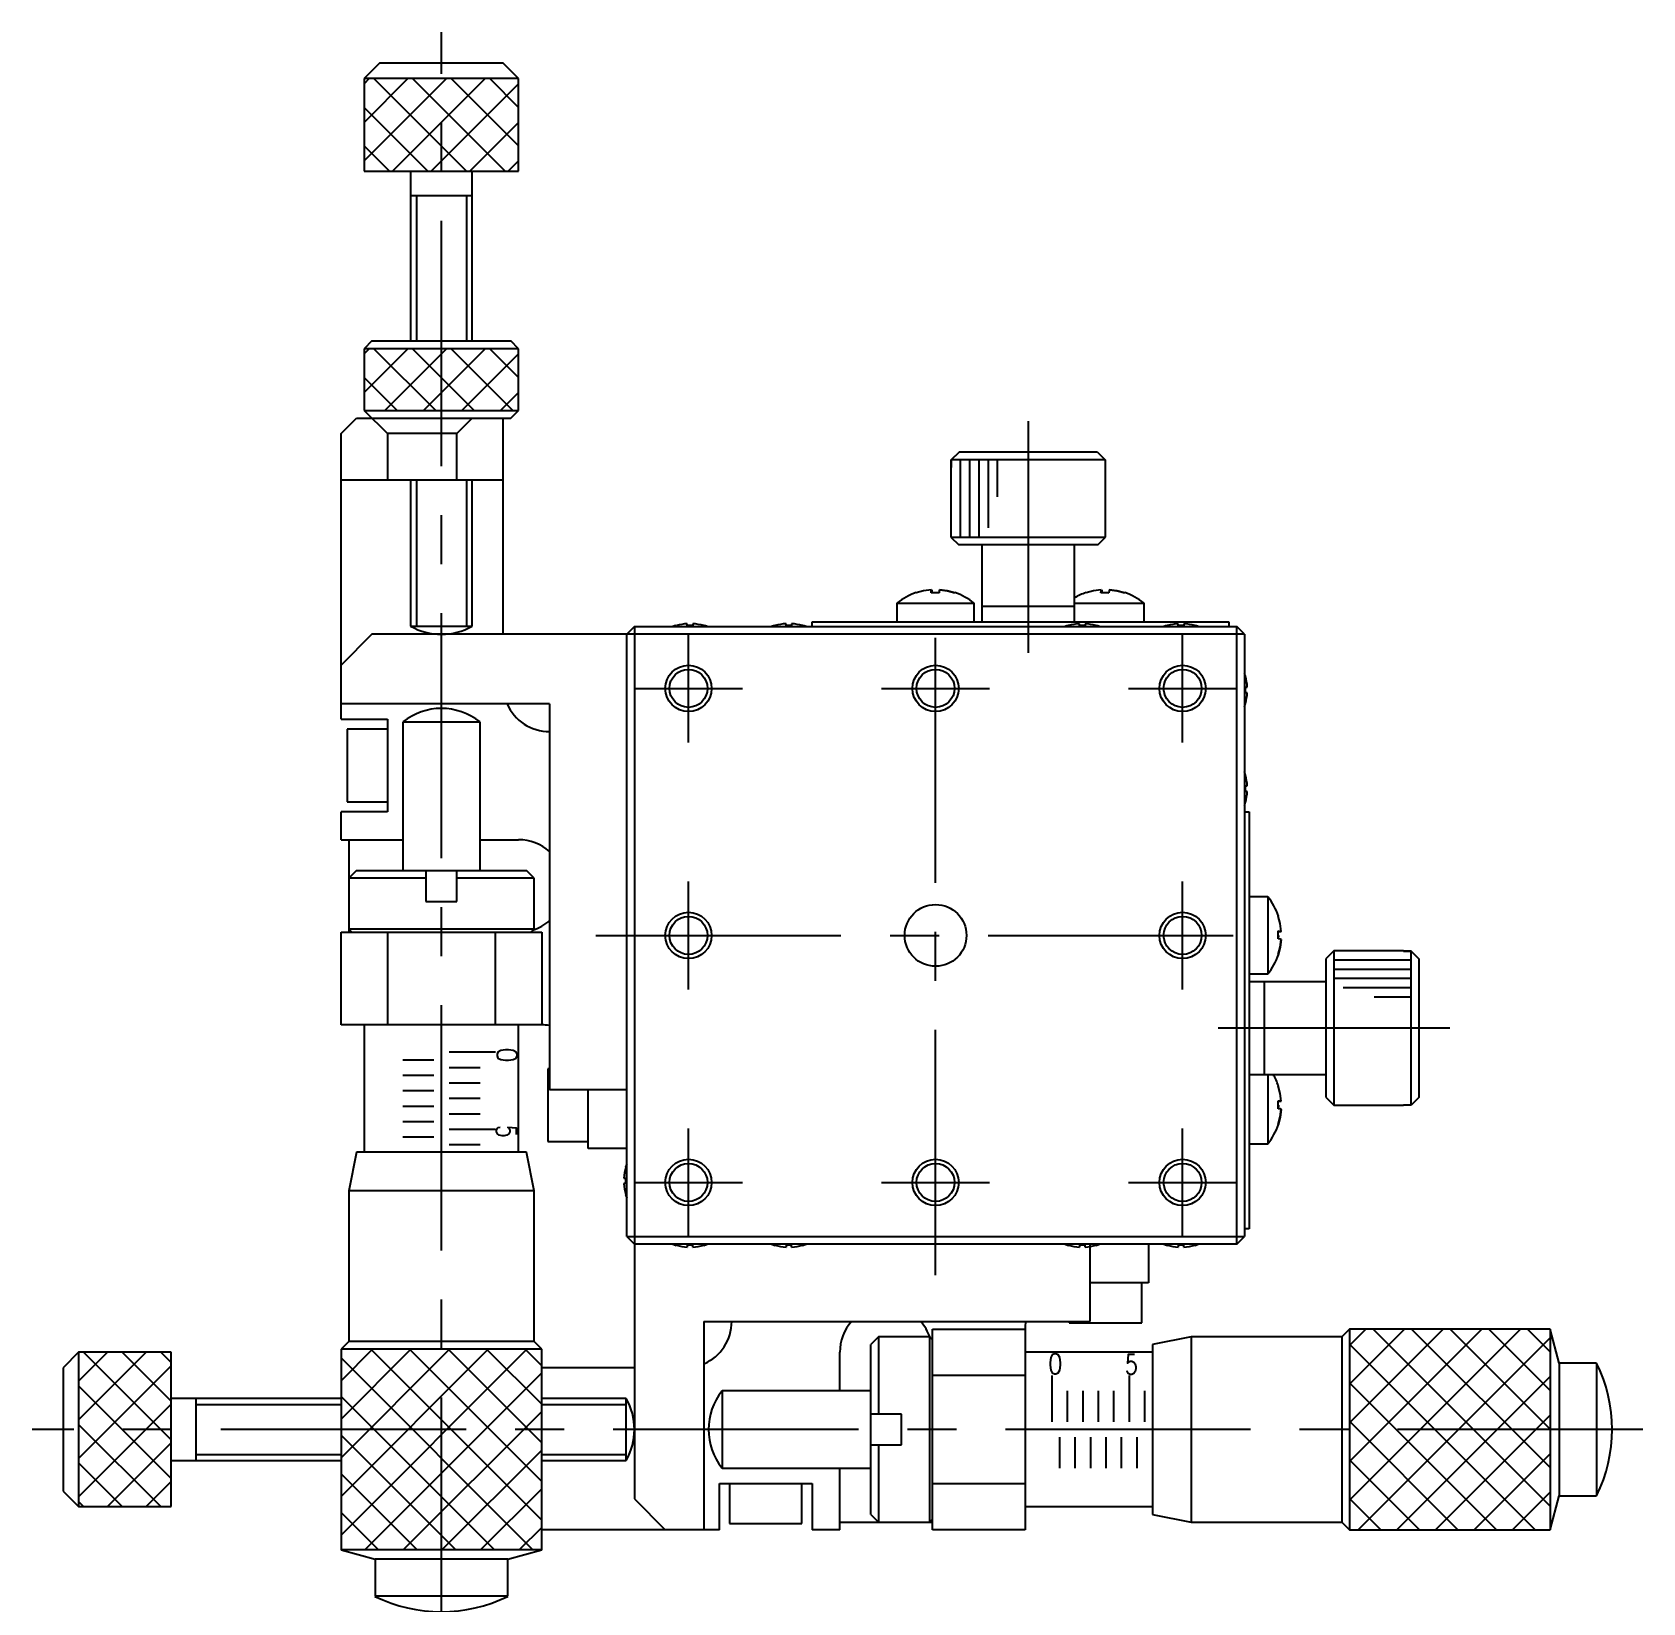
# Model space of a CAD drawing. Extents: x 0 to 376, y -8 to 233.
# Drawn here: x 63.8 to 168.2, y 72.6 to 174.4 of the extents above; entities that cross this region are included whole.
import ezdxf

# ---------------------------------------------------------------- set-up
doc = ezdxf.new("R2010")
doc.units = 0
doc.header["$LTSCALE"] = 0.5
doc.linetypes.add('CENTER', pattern=[50.8, 31.75, -6.35, 6.35, -6.35])
for name, color, linetype in [('MSM_CENTER', 1, 'CENTER'), ('MSM_CONTINUOUS', 7, 'CONTINUOUS'), ('MSM_NARROW', 5, 'CONTINUOUS')]:
    doc.layers.add(name, color=color, linetype=linetype)
doc.styles.get("Standard").update_dxf_attribs({"font": 'txt.shx', "height": 3, "bigfont": 'bigfont.shx'})

msp = doc.modelspace()

# ---------------------------------------------------------------- linework, layer by layer
at = {"layer": 'MSM_CENTER'}
for p, q in [((90.35, 70.06), (90.35, 174.36)), ((128.35, 149.16), (128.35, 134.16)), ((122.35, 93.86), (122.35, 137.86)), ((106.35, 128.36), (106.35, 135.36)), ((138.35, 128.36), (138.35, 135.36)), ((102.85, 131.86), (109.85, 131.86)), ((118.85, 131.86), (125.85, 131.86)), ((134.85, 131.86), (141.85, 131.86)), ((106.35, 112.36), (106.35, 119.36)), ((138.35, 112.36), (138.35, 119.36)), ((100.35, 115.86), (144.35, 115.86)), ((155.65, 109.86), (140.65, 109.86)), ((106.35, 96.36), (106.35, 103.36)), ((138.35, 96.36), (138.35, 103.36)), ((102.85, 99.86), (109.85, 99.86)), ((118.85, 99.86), (125.85, 99.86)), ((134.85, 99.86), (141.85, 99.86)), ((168.15, 83.86), (63.85, 83.86))]:
    msp.add_line(p, q, dxfattribs=at)
at = {"layer": 'MSM_CONTINUOUS'}
for p, q in [((86.35, 172.36), (85.35, 171.36)), ((94.35, 172.36), (86.35, 172.36)), ((95.35, 171.36), (94.35, 172.36)), ((85.35, 171.36), (85.35, 165.36)), ((95.35, 171.36), (85.35, 171.36)), ((95.35, 165.36), (95.35, 171.36)), ((85.35, 165.36), (95.35, 165.36)), ((88.35, 165.36), (88.35, 154.36)), ((92.35, 154.36), (92.35, 165.36)), ((92.35, 163.76), (88.35, 163.76)), ((85.85, 154.36), (85.35, 153.86)), ((85.35, 153.86), (85.35, 149.86)), ((95.35, 153.86), (85.35, 153.86)), ((85.85, 154.36), (94.85, 154.36)), ((95.35, 153.86), (94.85, 154.36)), ((95.35, 149.86), (95.35, 153.86)), ((83.85, 148.36), (84.85, 149.36)), ((84.85, 149.36), (94.85, 149.36)), ((85.35, 149.86), (95.35, 149.86)), ((85.35, 149.86), (86.85, 148.36)), ((91.35, 148.36), (92.35, 149.36)), ((94.35, 135.36), (94.35, 149.36)), ((94.85, 149.36), (95.35, 149.86)), ((83.85, 129.86), (83.85, 148.36)), ((91.35, 148.36), (86.85, 148.36)), ((86.85, 148.36), (86.85, 145.36)), ((91.35, 145.36), (91.35, 148.36)), ((123.87, 147.16), (123.36, 146.66)), ((123.37, 146.66), (123.87, 147.16)), ((132.83, 147.16), (123.87, 147.16)), ((132.83, 147.16), (133.34, 146.66)), ((123.35, 146.16), (123.35, 141.66)), ((123.35, 146.16), (123.37, 146.16)), ((123.36, 146.66), (123.36, 146.16)), ((133.34, 146.66), (123.37, 146.66)), ((123.37, 146.16), (123.37, 146.66)), ((133.34, 146.66), (133.34, 146.16)), ((133.34, 146.16), (133.35, 146.16)), ((133.35, 141.66), (133.35, 146.16)), ((83.85, 145.36), (94.35, 145.36)), ((88.35, 145.36), (88.35, 135.89)), ((92.35, 135.89), (92.35, 145.36)), ((123.35, 141.66), (133.35, 141.66)), ((123.35, 141.66), (123.85, 141.16)), ((132.85, 141.16), (123.85, 141.16)), ((125.35, 141.16), (125.35, 136.16)), ((131.35, 136.16), (131.35, 141.16)), ((132.85, 141.16), (133.35, 141.66)), ((121.58, 138.18), (121.1, 138.05)), ((121.1, 138.06), (121.11, 138.05)), ((121.1, 138.05), (121.1, 138.06)), ((122.08, 138.24), (121.58, 138.18)), ((122.06, 138.05), (122.07, 138.18)), ((122.58, 138.05), (122.06, 138.05)), ((122.07, 138.18), (122.08, 138.24)), ((122.08, 138.24), (122.08, 138.05)), ((122.1, 138.24), (122.1, 138.05)), ((122.1, 138.24), (122.11, 138.18)), ((122.11, 138.18), (122.12, 138.05)), ((122.35, 138.06), (122.58, 138.05)), ((122.59, 138.18), (122.58, 138.05)), ((122.6, 138.24), (122.59, 138.18)), ((123.1, 138.18), (122.6, 138.24)), ((122.62, 138.24), (122.62, 138.24)), ((122.62, 138.24), (123.12, 138.18)), ((123.59, 138.05), (123.1, 138.18)), ((123.12, 138.18), (123.6, 138.05)), ((123.6, 138.06), (123.59, 138.05)), ((132.58, 138.18), (132.1, 138.05)), ((133.08, 138.24), (132.58, 138.18)), ((133.06, 138.05), (133.07, 138.18)), ((133.58, 138.05), (133.06, 138.05)), ((133.07, 138.18), (133.08, 138.24)), ((133.08, 138.24), (133.08, 138.05)), ((133.1, 138.24), (133.1, 138.05)), ((133.1, 138.24), (133.11, 138.18)), ((133.11, 138.18), (133.12, 138.05)), ((133.35, 138.06), (133.58, 138.05)), ((133.59, 138.18), (133.58, 138.05)), ((133.6, 138.24), (133.59, 138.18)), ((134.1, 138.18), (133.6, 138.24)), ((133.62, 138.24), (133.62, 138.24)), ((133.62, 138.24), (134.12, 138.18)), ((134.59, 138.05), (134.1, 138.18)), ((134.12, 138.18), (134.6, 138.05)), ((134.6, 138.06), (134.59, 138.05)), ((119.85, 137.38), (124.85, 137.38)), ((119.85, 137.38), (119.85, 136.16)), ((124.85, 136.16), (124.85, 137.38)), ((131.35, 137.16), (125.35, 137.16)), ((131.35, 137.38), (135.85, 137.38)), ((135.85, 136.16), (135.85, 137.38)), ((88.35, 135.89), (92.35, 135.89)), ((102.85, 135.86), (102.35, 135.36)), ((102.85, 135.86), (102.85, 79.36)), ((102.85, 135.86), (141.85, 135.86)), ((105.56, 135.93), (105.56, 135.93)), ((106.27, 135.93), (106.27, 136.05)), ((106.63, 135.93), (106.27, 135.93)), ((106.63, 136.05), (106.63, 135.93)), ((107.34, 135.93), (107.34, 135.93)), ((111.96, 135.93), (111.96, 135.93)), ((112.67, 135.93), (112.67, 136.05)), ((113.03, 135.93), (112.67, 135.93)), ((113.03, 136.05), (113.03, 135.93)), ((113.74, 135.93), (113.74, 135.93)), ((114.35, 136.16), (141.35, 136.16)), ((114.35, 135.86), (114.35, 136.16)), ((130.96, 135.93), (130.96, 135.93)), ((131.67, 135.93), (131.67, 136.05)), ((132.03, 135.93), (131.67, 135.93)), ((132.03, 136.05), (132.03, 135.93)), ((132.74, 135.93), (132.74, 135.93)), ((137.36, 135.93), (137.36, 135.93)), ((138.07, 135.93), (138.07, 136.05)), ((138.43, 135.93), (138.07, 135.93)), ((138.43, 136.05), (138.43, 135.93)), ((139.14, 135.93), (139.14, 135.93)), ((141.35, 136.16), (141.35, 135.86)), ((141.85, 95.86), (141.85, 135.86)), ((142.35, 135.36), (141.85, 135.86)), ((85.85, 135.36), (83.85, 133.36)), ((142.35, 135.36), (85.85, 135.36)), ((102.35, 96.36), (102.35, 135.36)), ((142.35, 135.36), (142.35, 96.36)), ((142.42, 132.64), (142.42, 132.65)), ((142.42, 131.58), (142.42, 131.94)), ((142.42, 131.94), (142.54, 131.94)), ((142.54, 131.58), (142.42, 131.58)), ((97.35, 130.86), (83.85, 130.86)), ((97.35, 130.86), (97.35, 105.86)), ((142.42, 130.87), (142.42, 130.87)), ((83.85, 129.86), (86.85, 129.86)), ((86.85, 129.86), (86.85, 123.86)), ((87.85, 129.68), (87.85, 120.06)), ((92.85, 129.68), (87.85, 129.68)), ((92.85, 120.06), (92.85, 129.68)), ((86.85, 129.21), (84.25, 129.21)), ((84.25, 129.21), (84.25, 124.51)), ((142.42, 126.24), (142.42, 126.25)), ((142.42, 125.54), (142.54, 125.54)), ((142.42, 125.18), (142.42, 125.54)), ((142.54, 125.18), (142.42, 125.18)), ((84.25, 124.51), (86.85, 124.51)), ((142.42, 124.47), (142.42, 124.47)), ((86.85, 123.86), (83.85, 123.86)), ((83.85, 122.06), (83.85, 123.86)), ((142.35, 123.86), (142.65, 123.86)), ((142.65, 123.86), (142.65, 96.86)), ((83.85, 122.06), (87.85, 122.06)), ((84.35, 122.06), (84.35, 116.06)), ((92.85, 122.06), (95.35, 122.06)), ((84.85, 120.06), (84.35, 119.56)), ((84.85, 120.06), (95.85, 120.06)), ((89.35, 120.06), (89.35, 118.06)), ((91.35, 118.06), (91.35, 120.06)), ((96.35, 119.56), (95.85, 120.06)), ((89.35, 119.56), (84.35, 119.56)), ((96.35, 119.56), (91.35, 119.56)), ((96.35, 116.26), (96.35, 119.56)), ((89.35, 118.06), (91.35, 118.06)), ((143.87, 118.36), (142.65, 118.36)), ((143.87, 118.36), (143.87, 113.36)), ((144.55, 117.11), (144.54, 117.1)), ((144.54, 117.11), (144.55, 117.11)), ((144.67, 116.62), (144.54, 117.11)), ((83.85, 116.06), (96.85, 116.06)), ((83.85, 110.06), (83.85, 116.06)), ((96.35, 116.26), (84.35, 116.26)), ((84.35, 116.26), (84.55, 116.06)), ((86.85, 116.06), (86.85, 110.06)), ((93.85, 110.06), (93.85, 116.06)), ((96.15, 116.06), (96.35, 116.26)), ((96.85, 116.06), (96.85, 110.06)), ((144.54, 116.15), (144.67, 116.14)), ((144.54, 115.63), (144.54, 116.15)), ((144.73, 116.12), (144.54, 116.12)), ((144.73, 116.11), (144.54, 116.11)), ((144.67, 116.1), (144.54, 116.09)), ((144.55, 115.86), (144.54, 115.63)), ((144.73, 116.12), (144.67, 116.62)), ((144.67, 116.14), (144.73, 116.12)), ((144.73, 116.11), (144.67, 116.1)), ((144.67, 115.62), (144.54, 115.63)), ((144.54, 114.62), (144.67, 115.1)), ((144.67, 115.09), (144.54, 114.6)), ((144.73, 115.6), (144.67, 115.62)), ((144.67, 115.1), (144.73, 115.6)), ((144.73, 115.59), (144.67, 115.09)), ((144.73, 115.59), (144.73, 115.59)), ((148.15, 114.86), (147.65, 114.36)), ((148.15, 114.86), (148.15, 104.86)), ((152.65, 114.86), (148.15, 114.86)), ((152.65, 114.86), (152.65, 114.84)), ((152.65, 114.84), (153.15, 114.84)), ((153.15, 114.84), (152.65, 114.84)), ((153.15, 114.84), (153.65, 114.34)), ((153.65, 114.34), (153.15, 114.84)), ((153.15, 104.87), (153.15, 114.84)), ((144.55, 114.61), (144.54, 114.62)), ((147.65, 105.36), (147.65, 114.36)), ((153.65, 114.34), (153.65, 105.37)), ((142.65, 113.36), (143.87, 113.36)), ((147.65, 112.86), (142.65, 112.86)), ((143.65, 106.86), (143.65, 112.86)), ((96.85, 110.06), (83.85, 110.06)), ((85.35, 110.06), (85.35, 101.81)), ((95.35, 101.81), (95.35, 110.06)), ((87.85, 107.81), (89.85, 107.81)), ((90.85, 108.31), (93.85, 108.31)), ((87.85, 106.81), (89.85, 106.81)), ((90.85, 107.31), (92.85, 107.31)), ((97.25, 107.21), (97.25, 102.51)), ((97.35, 107.21), (97.25, 107.21)), ((142.65, 106.86), (147.65, 106.86)), ((143.87, 106.86), (143.87, 102.36)), ((87.85, 105.81), (89.85, 105.81)), ((90.85, 106.31), (92.85, 106.31)), ((102.35, 105.86), (97.35, 105.86)), ((99.85, 102.06), (99.85, 105.86)), ((144.55, 106.11), (144.54, 106.1)), ((144.54, 106.11), (144.55, 106.11)), ((144.67, 105.62), (144.54, 106.11)), ((144.73, 105.12), (144.67, 105.62)), ((147.65, 105.36), (148.15, 104.86)), ((153.65, 105.37), (153.15, 104.87)), ((87.85, 104.81), (89.85, 104.81)), ((90.85, 105.31), (92.85, 105.31)), ((90.85, 104.31), (92.85, 104.31)), ((144.54, 104.63), (144.54, 105.15)), ((144.54, 105.15), (144.67, 105.14)), ((144.73, 105.12), (144.54, 105.12)), ((144.73, 105.11), (144.54, 105.11)), ((144.67, 105.1), (144.54, 105.09)), ((144.55, 104.86), (144.54, 104.63)), ((144.67, 104.62), (144.54, 104.63)), ((144.67, 105.14), (144.73, 105.12)), ((144.73, 105.11), (144.67, 105.1)), ((144.73, 104.6), (144.67, 104.62)), ((144.67, 104.1), (144.73, 104.6)), ((144.73, 104.59), (144.67, 104.09)), ((144.73, 104.59), (144.73, 104.59)), ((148.15, 104.86), (152.65, 104.86)), ((153.15, 104.87), (152.65, 104.87)), ((152.65, 104.87), (152.65, 104.86)), ((87.85, 103.81), (89.85, 103.81)), ((90.85, 103.31), (93.85, 103.31)), ((144.54, 103.62), (144.67, 104.1)), ((144.67, 104.09), (144.54, 103.6)), ((144.55, 103.61), (144.54, 103.62)), ((87.85, 102.81), (89.85, 102.81)), ((90.85, 102.31), (92.85, 102.31)), ((97.25, 102.51), (99.85, 102.51)), ((142.65, 102.36), (143.87, 102.36)), ((84.85, 101.81), (84.35, 99.31)), ((95.85, 101.81), (84.85, 101.81)), ((96.35, 99.31), (95.85, 101.81)), ((102.35, 102.06), (99.85, 102.06)), ((102.16, 100.14), (102.28, 100.14)), ((102.28, 100.85), (102.28, 100.84)), ((102.28, 100.14), (102.28, 99.78)), ((96.35, 99.31), (84.35, 99.31)), ((84.35, 99.31), (84.35, 89.56)), ((96.35, 89.56), (96.35, 99.31)), ((102.28, 99.78), (102.16, 99.78)), ((102.28, 99.07), (102.28, 99.07)), ((102.35, 96.36), (142.35, 96.36)), ((102.35, 96.36), (102.85, 95.86)), ((141.85, 95.86), (142.35, 96.36)), ((142.65, 96.86), (142.35, 96.86)), ((141.85, 95.86), (102.85, 95.86)), ((105.56, 95.79), (105.56, 95.78)), ((106.27, 95.79), (106.27, 95.67)), ((106.63, 95.79), (106.27, 95.79)), ((106.63, 95.67), (106.63, 95.79)), ((107.34, 95.78), (107.34, 95.79)), ((111.96, 95.79), (111.96, 95.78)), ((113.03, 95.79), (112.67, 95.79)), ((112.67, 95.79), (112.67, 95.67)), ((113.03, 95.67), (113.03, 95.79)), ((113.74, 95.78), (113.74, 95.79)), ((130.96, 95.79), (130.96, 95.78)), ((131.67, 95.79), (131.67, 95.67)), ((132.03, 95.79), (131.67, 95.79)), ((132.03, 95.67), (132.03, 95.79)), ((132.35, 95.86), (132.35, 90.86)), ((132.74, 95.78), (132.74, 95.79)), ((136.15, 95.86), (136.15, 93.36)), ((137.36, 95.79), (137.36, 95.78)), ((138.07, 95.79), (138.07, 95.67)), ((138.43, 95.79), (138.07, 95.79)), ((138.43, 95.67), (138.43, 95.79)), ((139.14, 95.78), (139.14, 95.79)), ((136.15, 93.36), (132.35, 93.36)), ((135.7, 90.76), (135.7, 93.36)), ((107.35, 90.86), (107.35, 77.36)), ((107.35, 90.86), (132.35, 90.86)), ((131, 90.86), (131, 90.76)), ((131, 90.76), (135.7, 90.76)), ((118.65, 89.86), (118.15, 89.36)), ((121.95, 89.86), (118.65, 89.86)), ((118.65, 89.86), (118.65, 84.86)), ((121.95, 89.86), (121.95, 77.86)), ((122.15, 89.66), (121.95, 89.86)), ((122.15, 77.36), (122.15, 90.36)), ((122.15, 90.36), (128.15, 90.36)), ((128.15, 90.36), (128.15, 77.36)), ((138.9, 89.86), (136.4, 89.36)), ((138.9, 89.86), (138.9, 77.86)), ((148.65, 89.86), (138.9, 89.86)), ((149.15, 90.36), (148.65, 89.86)), ((148.65, 89.86), (148.65, 77.86)), ((149.15, 90.36), (149.15, 77.36)), ((162.15, 90.36), (149.15, 90.36)), ((162.15, 90.36), (162.15, 77.36)), ((162.74, 88.16), (162.15, 90.36)), ((66.85, 88.86), (65.85, 87.86)), ((66.85, 88.86), (66.85, 78.86)), ((72.85, 88.86), (66.85, 88.86)), ((72.85, 78.86), (72.85, 88.86)), ((84.35, 89.56), (83.85, 89.06)), ((96.85, 89.06), (83.85, 89.06)), ((83.85, 89.06), (83.85, 76.06)), ((96.35, 89.56), (84.35, 89.56)), ((96.85, 89.06), (96.35, 89.56)), ((96.85, 76.06), (96.85, 89.06)), ((116.15, 86.36), (116.15, 88.86)), ((118.15, 78.36), (118.15, 89.36)), ((136.4, 88.86), (128.15, 88.86)), ((136.4, 89.36), (136.4, 78.36)), ((65.85, 87.86), (65.85, 79.86)), ((102.85, 87.86), (96.85, 87.86)), ((162.74, 88.16), (162.74, 79.56)), ((165.15, 88.16), (162.74, 88.16)), ((165.15, 88.16), (165.15, 79.56)), ((128.15, 87.36), (122.15, 87.36)), ((129.9, 84.36), (129.9, 87.36)), ((134.9, 84.36), (134.9, 87.36)), ((83.85, 85.86), (72.85, 85.86)), ((74.45, 85.86), (74.45, 81.86)), ((102.31, 85.86), (96.85, 85.86)), ((102.31, 81.86), (102.31, 85.86)), ((108.53, 86.36), (108.53, 81.36)), ((118.15, 86.36), (108.53, 86.36)), ((130.9, 84.36), (130.9, 86.36)), ((131.9, 84.36), (131.9, 86.36)), ((132.9, 84.36), (132.9, 86.36)), ((133.9, 84.36), (133.9, 86.36)), ((135.9, 84.36), (135.9, 86.36)), ((120.15, 84.86), (118.15, 84.86)), ((120.15, 82.86), (120.15, 84.86)), ((118.15, 82.86), (120.15, 82.86)), ((118.65, 82.86), (118.65, 77.86)), ((130.4, 81.36), (130.4, 83.36)), ((131.4, 81.36), (131.4, 83.36)), ((132.4, 81.36), (132.4, 83.36)), ((133.4, 81.36), (133.4, 83.36)), ((134.4, 81.36), (134.4, 83.36)), ((135.4, 81.36), (135.4, 83.36)), ((72.85, 81.86), (83.85, 81.86)), ((96.85, 81.86), (102.31, 81.86)), ((108.53, 81.36), (118.15, 81.36)), ((116.15, 77.36), (116.15, 81.36)), ((108.35, 80.36), (114.35, 80.36)), ((108.35, 77.36), (108.35, 80.36)), ((109, 80.36), (109, 77.76)), ((113.7, 77.76), (113.7, 80.36)), ((114.35, 80.36), (114.35, 77.36)), ((122.15, 80.36), (128.15, 80.36)), ((65.85, 79.86), (66.85, 78.86)), ((102.85, 79.36), (104.85, 77.36)), ((162.15, 77.36), (162.74, 79.56)), ((162.74, 79.56), (165.15, 79.56)), ((66.85, 78.86), (72.85, 78.86)), ((118.15, 78.36), (118.65, 77.86)), ((128.15, 78.86), (136.4, 78.86)), ((136.4, 78.36), (138.9, 77.86)), ((108.35, 77.36), (96.85, 77.36)), ((109, 77.76), (113.7, 77.76)), ((116.15, 77.36), (114.35, 77.36)), ((116.15, 77.86), (122.15, 77.86)), ((121.95, 77.86), (122.15, 78.06)), ((128.15, 77.36), (122.15, 77.36)), ((138.9, 77.86), (148.65, 77.86)), ((148.65, 77.86), (149.15, 77.36)), ((149.15, 77.36), (162.15, 77.36)), ((96.85, 76.06), (83.85, 76.06)), ((83.85, 76.06), (86.05, 75.47)), ((94.65, 75.47), (86.05, 75.47)), ((86.05, 75.47), (86.05, 73.06)), ((94.65, 75.47), (96.85, 76.06)), ((94.65, 73.06), (94.65, 75.47)), ((94.65, 73.06), (86.05, 73.06))]:
    msp.add_line(p, q, dxfattribs=at)
for centre, radius in [((106.35, 131.86), 1.23), ((122.35, 131.86), 1.23), ((138.35, 131.86), 1.23), ((106.35, 115.86), 1.23), ((122.35, 115.86), 2), ((138.35, 115.86), 1.23), ((106.35, 99.86), 1.23), ((122.35, 99.86), 1.23), ((138.35, 99.86), 1.23)]:
    msp.add_circle(centre, radius, dxfattribs=at)
for centre, radius, start, end in [((122.35, 134.26), 4, 108.2444, 128.6822), ((122.35, 134.26), 4, 51.3178, 71.7556), ((133.35, 134.26), 4, 108.2444, 120), ((133.35, 134.26), 4, 51.3178, 71.7556), ((90.35, 139.36), 4, 240, 300), ((106.45, 132.86), 3.2, 106.1225, 110.3641), ((106.45, 132.86), 3.19, 93.2297, 106.1067), ((106.45, 132.86), 3.19, 73.8933, 86.7703), ((106.45, 132.86), 3.2, 69.6359, 73.8775), ((112.85, 132.86), 3.2, 106.1225, 110.3641), ((112.85, 132.86), 3.19, 93.2297, 106.1067), ((112.85, 132.86), 3.19, 73.8933, 86.7703), ((112.85, 132.86), 3.2, 69.6359, 73.8775), ((131.85, 132.86), 3.2, 106.1225, 110.3641), ((131.85, 132.86), 3.19, 93.2297, 106.1067), ((131.85, 132.86), 3.19, 73.8933, 86.7703), ((131.85, 132.86), 3.2, 69.6359, 73.8775), ((138.25, 132.86), 3.2, 106.1225, 110.3641), ((138.25, 132.86), 3.19, 93.2297, 106.1067), ((138.25, 132.86), 3.19, 73.8933, 86.7703), ((138.25, 132.86), 3.2, 69.6359, 73.8775), ((139.35, 131.76), 3.2, 16.1225, 20.3641), ((139.35, 131.76), 3.19, 3.2297, 16.1067), ((139.35, 131.76), 3.19, 343.8933, 356.7703), ((90.35, 126.56), 4, 51.3178, 128.6822), ((97.35, 132.06), 3, 203.5782, 270), ((139.35, 131.76), 3.2, 339.6359, 343.8775), ((139.35, 125.36), 3.2, 16.1225, 20.3641), ((139.35, 125.36), 3.19, 3.2297, 16.1067), ((139.35, 125.36), 3.19, 343.8933, 356.7703), ((139.35, 125.36), 3.2, 339.6359, 343.8775), ((95.35, 119.06), 3, 48.1897, 90), ((140.75, 115.86), 4, 18.2444, 38.6822), ((95.35, 119.06), 3, 288.5944, 311.8103), ((140.75, 115.86), 4, 321.3178, 341.7556), ((96.85, 107.06), 3, 80.4059, 90), ((140.75, 104.86), 4, 18.2444, 30), ((140.75, 104.86), 4, 321.3178, 341.7556), ((105.35, 99.96), 3.19, 163.8933, 176.7703), ((105.35, 99.96), 3.2, 159.6359, 163.8775), ((105.35, 99.96), 3.19, 183.2297, 196.1067), ((105.35, 99.96), 3.2, 196.1225, 200.3641), ((106.45, 98.86), 3.2, 249.6359, 253.8775), ((106.45, 98.86), 3.19, 253.8933, 266.7703), ((106.45, 98.86), 3.19, 273.2297, 286.1067), ((106.45, 98.86), 3.2, 286.1225, 290.3641), ((112.85, 98.86), 3.2, 249.6359, 253.8775), ((112.85, 98.86), 3.19, 253.8933, 266.7703), ((112.85, 98.86), 3.19, 273.2297, 286.1067), ((112.85, 98.86), 3.2, 286.1225, 290.3641), ((131.85, 98.86), 3.2, 249.6359, 253.8775), ((131.85, 98.86), 3.19, 253.8933, 266.7703), ((131.85, 98.86), 3.19, 273.2297, 286.1067), ((131.85, 98.86), 3.2, 286.1225, 290.3641), ((138.25, 98.86), 3.2, 249.6359, 253.8775), ((138.25, 98.86), 3.19, 253.8933, 266.7703), ((138.25, 98.86), 3.19, 273.2297, 286.1067), ((138.25, 98.86), 3.2, 286.1225, 290.3641), ((106.15, 90.86), 3, 293.5782, 0), ((119.15, 88.86), 3, 138.1897, 180), ((119.15, 88.86), 3, 18.5944, 41.8103), ((131.15, 90.36), 3, 170.4059, 180), ((156.41, 83.86), 9.75, 333.8162, 26.1838), ((98.85, 83.86), 4, 330, 30), ((111.65, 83.86), 4, 141.3178, 218.6822), ((90.35, 81.8), 9.75, 243.8162, 296.1838)]:
    msp.add_arc(centre, radius, start, end, dxfattribs=at)
at = {"layer": 'MSM_NARROW'}
for p, q in [((90.68, 171.36), (85.35, 166.02)), ((85.68, 171.36), (85.35, 171.02)), ((88.18, 171.36), (85.35, 168.52)), ((85.98, 171.36), (91.98, 165.36)), ((93.18, 171.36), (87.18, 165.36)), ((88.48, 171.36), (94.48, 165.36)), ((90.98, 171.36), (95.35, 166.99)), ((93.48, 171.36), (95.35, 169.49)), ((95.35, 171.02), (89.68, 165.36)), ((85.35, 169.49), (89.48, 165.36)), ((95.35, 168.52), (92.18, 165.36)), ((85.35, 166.99), (86.98, 165.36)), ((95.35, 166.02), (94.68, 165.36)), ((88.73, 163.76), (88.73, 154.36)), ((91.97, 163.76), (91.97, 154.36)), ((88.18, 153.86), (85.35, 151.02)), ((85.68, 153.86), (85.35, 153.52)), ((85.98, 153.86), (89.98, 149.86)), ((90.68, 153.86), (86.68, 149.86)), ((88.48, 153.86), (92.48, 149.86)), ((93.18, 153.86), (89.18, 149.86)), ((90.98, 153.86), (94.98, 149.86)), ((95.35, 153.52), (91.68, 149.86)), ((93.48, 153.86), (95.35, 151.99)), ((85.35, 151.99), (87.48, 149.86)), ((95.35, 151.02), (94.18, 149.86)), ((123.95, 146.66), (123.95, 141.66)), ((124.55, 146.66), (124.55, 141.66)), ((125.15, 146.66), (125.15, 141.66)), ((125.75, 146.66), (125.75, 142.26)), ((126.35, 146.66), (126.35, 144.26)), ((88.73, 145.36), (88.73, 135.89)), ((91.97, 145.36), (91.97, 135.89)), ((153.15, 114.26), (148.15, 114.26)), ((153.15, 113.66), (148.15, 113.66)), ((153.15, 113.06), (148.15, 113.06)), ((153.15, 112.46), (148.75, 112.46)), ((153.15, 111.86), (150.75, 111.86)), ((149.15, 81.79), (157.72, 90.36)), ((149.15, 79.29), (160.22, 90.36)), ((149.15, 84.29), (155.22, 90.36)), ((149.15, 89.29), (150.22, 90.36)), ((149.15, 86.79), (152.72, 90.36)), ((149.72, 77.36), (162.15, 89.79)), ((150.68, 90.36), (162.15, 78.89)), ((153.18, 90.36), (162.15, 81.39)), ((155.68, 90.36), (162.15, 83.89)), ((158.18, 90.36), (162.15, 86.39)), ((160.68, 90.36), (162.15, 88.89)), ((66.85, 84.49), (71.22, 88.86)), ((66.85, 86.99), (68.72, 88.86)), ((67.18, 88.86), (72.85, 83.19)), ((69.68, 88.86), (72.85, 85.69)), ((72.18, 88.86), (72.85, 88.19)), ((90.88, 89.06), (83.85, 82.02)), ((93.38, 89.06), (83.85, 79.52)), ((95.88, 89.06), (83.85, 77.02)), ((85.88, 89.06), (83.85, 87.02)), ((88.38, 89.06), (83.85, 84.52)), ((85.78, 89.06), (96.85, 77.99)), ((88.28, 89.06), (96.85, 80.49)), ((90.78, 89.06), (96.85, 82.99)), ((93.28, 89.06), (96.85, 85.49)), ((95.78, 89.06), (96.85, 87.99)), ((149.15, 89.39), (161.18, 77.36)), ((66.85, 81.99), (72.85, 87.99)), ((83.85, 88.49), (96.28, 76.06)), ((66.85, 86.69), (72.85, 80.69)), ((96.85, 87.52), (85.38, 76.06)), ((149.15, 86.89), (158.68, 77.36)), ((152.22, 77.36), (162.15, 87.29)), ((83.85, 85.99), (93.78, 76.06)), ((66.85, 79.49), (72.85, 85.49)), ((74.45, 85.48), (83.85, 85.48)), ((96.85, 85.02), (87.88, 76.06)), ((96.85, 85.48), (102.31, 85.48)), ((154.72, 77.36), (162.15, 84.79)), ((66.85, 84.19), (72.18, 78.86)), ((83.85, 83.49), (91.28, 76.06)), ((149.15, 84.39), (156.18, 77.36)), ((68.72, 78.86), (72.85, 82.99)), ((96.85, 82.52), (90.38, 76.06)), ((66.85, 81.69), (69.68, 78.86)), ((74.45, 82.24), (83.85, 82.24)), ((96.85, 82.24), (102.31, 82.24)), ((149.15, 81.89), (153.68, 77.36)), ((157.22, 77.36), (162.15, 82.29)), ((71.22, 78.86), (72.85, 80.49)), ((83.85, 80.99), (88.78, 76.06)), ((96.85, 80.02), (92.88, 76.06)), ((149.15, 79.39), (151.18, 77.36)), ((159.72, 77.36), (162.15, 79.79)), ((66.85, 79.19), (67.18, 78.86)), ((83.85, 78.49), (86.28, 76.06)), ((96.85, 77.52), (95.38, 76.06))]:
    msp.add_line(p, q, dxfattribs=at)
for centre in [(106.35, 131.86), (122.35, 131.86), (138.35, 131.86), (106.35, 115.86), (138.35, 115.86), (106.35, 99.86), (122.35, 99.86), (138.35, 99.86)]:
    msp.add_circle(centre, 1.5, dxfattribs=at)

# ---------------------------------------------------------------- texts
at = {"layer": 'MSM_CONTINUOUS'}
for s, width, p in [('0', 0.864, (93.95, 108.59)), ('5', 0.72, (93.91, 103.57))]:
    msp.add_text(s, height=1.3, rotation=270, dxfattribs=dict(at, width=width)).set_placement(p)
for s, width, p in [('0', 0.864, (129.62, 87.46)), ('5', 0.72, (134.63, 87.42))]:
    msp.add_text(s, height=1.3, dxfattribs=dict(at, width=width)).set_placement(p)

doc.saveas('drawing.dxf')
